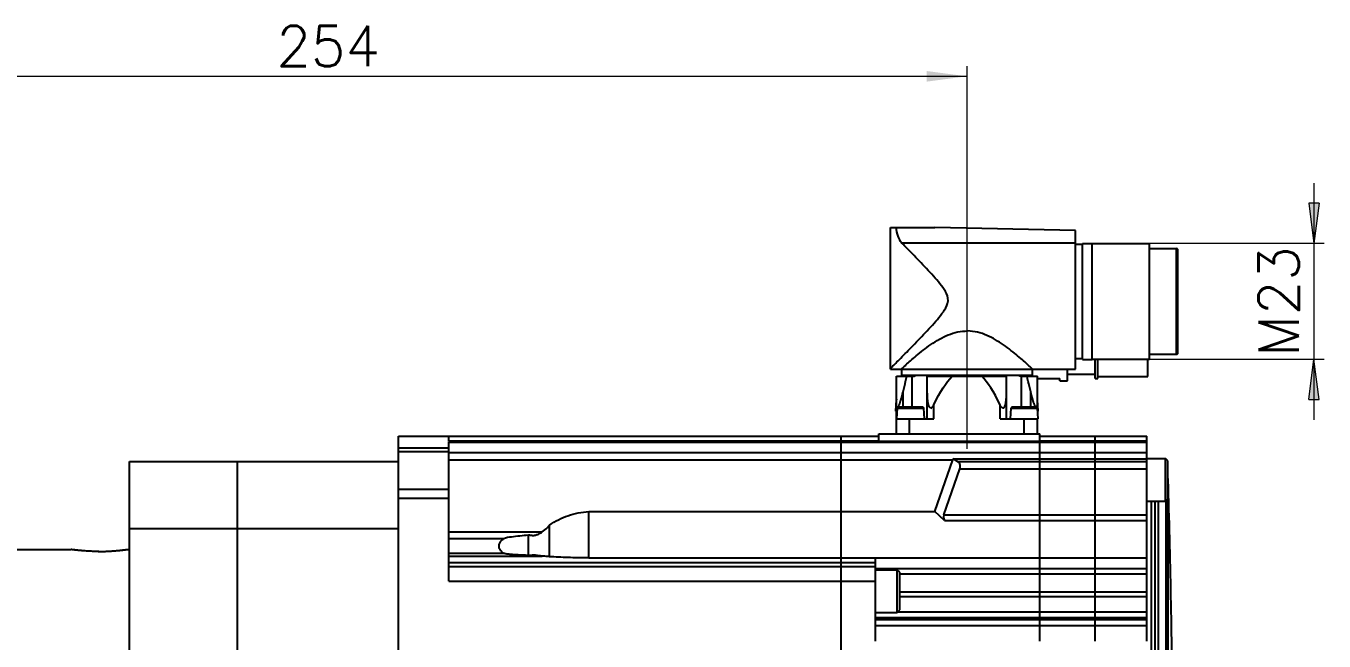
# Model space of a CAD drawing. Extents: x 0 to 1161, y 0 to 821.
# Drawn here: x 550 to 808.1, y 531.7 to 653.9 of the extents above; entities that cross this region are included whole.
import ezdxf
from ezdxf.enums import TextEntityAlignment as Align

# ---------------------------------------------------------------- set-up
doc = ezdxf.new("R2010")
doc.units = 0
doc.header["$LTSCALE"] = 13.83
doc.header["$MEASUREMENT"] = 0
doc.layers.add('12000_RIGHT', color=7, linetype='CONTINUOUS')
doc.layers.add('12100_RIGHT_DIM', color=7, linetype='CONTINUOUS')
doc.styles.get("Standard").update_dxf_attribs({"font": 'txt.shx'})

msp = doc.modelspace()

# ---------------------------------------------------------------- linework, layer by layer
at = {"layer": '12000_RIGHT', "color": 7, "linetype": 'CONTINUOUS', "lineweight": 25}
for p, q in [((721.879889, 613.860214), (730.697889, 613.860214)), ((721.879889, 585.704666), (721.879889, 613.860214)), ((723.074286, 613.403847), (723.002394, 613.860214)), ((723.164419, 612.958839), (723.074286, 613.403847)), ((723.273428, 612.530929), (723.164419, 612.958839)), ((723.40148, 612.124641), (723.273428, 612.530929)), ((723.548292, 611.744484), (723.40148, 612.124641)), ((723.71269, 611.393966), (723.548292, 611.744484)), ((758.669897, 613.260811), (730.697889, 613.860214)), ((758.669897, 585.704666), (758.669897, 613.260811)), ((723.892714, 611.075836), (723.71269, 611.393966)), ((724.094, 610.780227), (723.892714, 611.075836)), ((724.093985, 610.780212), (758.669897, 610.780212)), ((724.379705, 610.489609), (724.093992, 610.780205)), ((724.674604, 610.189186), (724.379705, 610.489609)), ((724.977011, 609.8806), (724.674604, 610.189186)), ((725.285231, 609.565529), (724.977011, 609.8806)), ((725.597586, 609.245613), (725.285231, 609.565529)), ((725.913687, 608.921203), (725.597586, 609.245613)), ((758.669897, 610.514412), (760.077887, 610.514412)), ((760.077887, 610.663246), (761.972097, 610.663246)), ((760.077887, 587.635185), (760.077887, 610.663246)), ((761.972097, 587.635185), (761.972097, 610.663246)), ((761.972097, 610.649711), (773.337286, 610.649711)), ((773.337286, 587.648712), (773.337286, 610.649711)), ((773.337286, 609.634964), (778.749289, 609.634964)), ((778.749289, 588.663467), (778.749289, 609.634964)), ((779.019888, 588.934067), (779.019888, 609.364364)), ((726.237402, 608.588249), (725.913687, 608.921203)), ((726.568335, 608.246994), (726.237402, 608.588249)), ((726.905577, 607.898208), (726.568335, 608.246994)), ((727.248205, 607.542648), (726.905577, 607.898208)), ((727.595312, 607.181091), (727.248205, 607.542648)), ((727.94599, 606.814308), (727.595312, 607.181091)), ((728.299284, 606.4431), (727.94599, 606.814308)), ((728.654043, 606.068245), (728.299284, 606.4431)), ((729.009092, 605.690483), (728.654043, 606.068245)), ((729.363249, 605.310539), (729.009092, 605.690483)), ((729.71533, 604.929161), (729.363249, 605.310539)), ((730.064161, 604.547088), (729.71533, 604.929161)), ((730.407919, 604.165588), (730.064161, 604.547088)), ((730.744825, 603.785393), (730.407919, 604.165588)), ((731.073935, 603.406212), (730.744825, 603.785393)), ((731.39427, 603.027756), (731.073935, 603.406212)), ((731.704336, 602.649246), (731.39427, 603.027756)), ((732.00218, 602.269516), (731.704336, 602.649246)), ((732.285353, 601.887794), (732.00218, 602.269516)), ((732.549871, 601.502693), (732.285353, 601.887794)), ((732.792463, 601.109108), (732.549871, 601.502693)), ((733.006887, 600.699791), (732.792463, 601.109108)), ((733.181509, 600.264847), (733.006887, 600.699791)), ((733.077963, 598.308975), (733.233236, 598.757423)), ((733.29682, 599.788025), (733.181509, 600.264847)), ((733.233236, 598.757423), (733.31819, 599.25531)), ((733.31819, 599.25531), (733.29682, 599.788025)), ((731.512297, 595.963997), (731.817923, 596.342743)), ((731.817923, 596.342743), (732.110609, 596.723152)), ((732.110609, 596.723152), (732.387091, 597.105613)), ((732.387091, 597.105613), (732.643827, 597.493103)), ((732.643827, 597.493103), (732.876677, 597.891655)), ((732.876677, 597.891655), (733.077963, 598.308975)), ((729.143133, 593.302261), (729.49658, 593.682762)), ((729.49658, 593.682762), (729.847502, 594.064415)), ((729.847502, 594.064415), (730.194632, 594.446396)), ((730.194632, 594.446396), (730.535833, 594.82727)), ((730.535833, 594.82727), (730.869833, 595.206962)), ((730.869833, 595.206962), (731.195677, 595.585739)), ((731.195677, 595.585739), (731.512297, 595.963997)), ((726.695356, 590.733589), (727.034735, 591.085022)), ((727.034735, 591.085022), (727.379156, 591.442924)), ((727.379156, 591.442924), (727.727697, 591.806526)), ((727.727697, 591.806526), (728.079451, 592.175041)), ((728.079451, 592.175041), (728.433394, 592.547661)), ((728.433394, 592.547661), (728.788343, 592.923652)), ((728.788343, 592.923652), (729.143133, 593.302261)), ((730.320524, 590.855644), (730.73625, 591.123375)), ((730.73625, 591.123375), (731.158697, 591.382629)), ((731.158697, 591.382629), (731.587454, 591.63182)), ((731.587454, 591.63182), (732.0221, 591.869354)), ((732.0221, 591.869354), (732.462202, 592.093643)), ((732.462202, 592.093643), (732.907339, 592.303085)), ((732.907339, 592.303085), (733.357092, 592.496094)), ((733.357092, 592.496094), (733.812994, 592.671753)), ((733.812994, 592.671753), (734.277365, 592.829101)), ((734.277365, 592.829101), (734.750021, 592.966087)), ((734.750021, 592.966087), (735.230734, 593.080673)), ((735.230734, 593.080673), (735.719282, 593.170814)), ((735.719282, 593.170814), (736.214026, 593.23439)), ((736.214026, 593.23439), (736.712431, 593.269859)), ((736.712431, 593.269859), (737.212515, 593.276359)), ((737.711988, 593.253731), (737.212515, 593.276359)), ((738.208677, 593.202522), (737.711988, 593.253731)), ((738.700163, 593.124031), (738.208677, 593.202522)), ((739.186079, 593.019737), (738.700163, 593.124031)), ((739.664274, 592.89183), (739.186079, 593.019737)), ((740.133993, 592.742546), (739.664274, 592.89183)), ((740.595007, 592.574028), (740.133993, 592.742546)), ((741.047384, 592.388397), (740.595007, 592.574028)), ((741.490919, 592.187652), (741.047384, 592.388397)), ((741.925337, 591.973732), (741.490919, 592.187652)), ((742.350325, 591.748588), (741.925337, 591.973732)), ((742.765593, 591.514175), (742.350325, 591.748588)), ((743.170843, 591.272438), (742.765593, 591.514175)), ((743.567053, 591.024467), (743.170843, 591.272438)), ((743.957907, 590.769142), (743.567053, 591.024467)), ((724.20117, 588.178093), (724.490561, 588.472603)), ((724.490561, 588.472603), (724.788473, 588.776291)), ((724.788473, 588.776291), (725.093237, 589.087478)), ((725.093237, 589.087478), (725.403158, 589.404518)), ((725.403158, 589.404518), (725.716543, 589.725731)), ((725.716543, 589.725731), (726.035345, 590.053177)), ((726.035345, 590.053177), (726.361921, 590.389381)), ((726.361921, 590.389381), (726.695356, 590.733589)), ((727.007177, 588.351379), (727.329329, 588.619896)), ((727.329329, 588.619896), (727.664053, 588.89389)), ((727.664053, 588.89389), (728.010916, 589.172096)), ((728.010916, 589.172096), (728.36949, 589.453216)), ((728.36949, 589.453216), (728.73934, 589.735977)), ((728.73934, 589.735977), (729.120039, 590.019096)), ((729.120039, 590.019096), (729.511152, 590.301285)), ((729.511152, 590.301285), (729.911947, 590.581032)), ((729.911947, 590.581032), (730.320524, 590.855644)), ((744.343145, 590.507522), (743.957907, 590.769142)), ((744.722197, 590.240867), (744.343145, 590.507522)), ((745.094488, 589.970451), (744.722197, 590.240867)), ((745.459456, 589.697525), (745.094488, 589.970451)), ((745.816519, 589.423355), (745.459456, 589.697525)), ((746.165121, 589.149208), (745.816519, 589.423355)), ((746.504675, 588.87635), (746.165121, 589.149208)), ((746.834623, 588.606033), (746.504675, 588.87635)), ((747.154394, 588.339523), (746.834623, 588.606033)), ((773.337286, 588.663467), (778.749289, 588.663467)), ((721.879904, 585.83757), (721.969336, 585.925964)), ((721.969336, 585.925964), (722.080236, 586.03627)), ((722.080236, 586.03627), (722.212225, 586.168121)), ((722.212225, 586.168121), (722.364508, 586.320724)), ((722.364508, 586.320724), (722.53623, 586.49324)), ((722.53623, 586.49324), (722.726515, 586.684799)), ((722.726515, 586.684799), (722.934515, 586.894569)), ((722.934515, 586.894569), (723.15933, 587.121666)), ((723.15933, 587.121666), (723.399733, 587.364868)), ((723.399733, 587.364868), (723.654387, 587.622871)), ((723.654387, 587.622871), (723.921972, 587.894386)), ((723.921972, 587.894386), (724.20117, 588.178093)), ((724.142218, 585.802353), (724.224043, 585.877311)), ((724.224043, 585.877311), (724.327597, 585.972618)), ((724.327597, 585.972618), (724.452299, 586.087547)), ((724.452299, 586.087547), (724.597265, 586.221023)), ((724.597265, 586.221023), (724.761915, 586.372185)), ((724.761915, 586.372185), (724.945684, 586.540191)), ((724.945684, 586.540191), (725.147673, 586.723907)), ((725.147673, 586.723907), (725.366781, 586.921921)), ((725.366781, 586.921921), (725.6024, 587.133171)), ((725.6024, 587.133171), (725.853933, 587.356621)), ((725.853933, 587.356621), (726.120787, 587.591202)), ((726.120787, 587.591202), (726.402349, 587.835891)), ((726.402349, 587.835891), (726.698027, 588.08963)), ((726.698027, 588.08963), (727.007177, 588.351379)), ((747.462423, 588.07885), (747.154394, 588.339523)), ((747.756964, 587.826065), (747.462423, 588.07885)), ((748.037436, 587.582222), (747.756964, 587.826065)), ((748.303251, 587.348388), (748.037436, 587.582222)), ((748.553862, 587.125618), (748.303251, 587.348388)), ((748.788664, 586.914978), (748.553862, 587.125618)), ((749.007109, 586.717529), (748.788664, 586.914978)), ((749.208197, 586.53466), (749.007109, 586.717529)), ((749.390707, 586.367836), (749.208197, 586.53466)), ((749.554106, 586.217849), (749.390707, 586.367836)), ((749.697866, 586.085487), (749.554106, 586.217849)), ((749.821463, 585.971519), (749.697866, 586.085487)), ((749.924376, 585.876732), (749.821463, 585.971519)), ((750.005995, 585.801964), (749.924376, 585.876732)), ((758.669897, 587.784012), (760.077887, 587.784012)), ((760.077887, 587.635185), (761.972097, 587.635185)), ((761.972097, 587.648712), (773.337286, 587.648712)), ((762.569891, 583.810211), (762.569891, 587.64872)), ((763.069891, 583.810211), (763.069891, 587.64872)), ((773.069891, 584.210212), (773.069891, 587.648735)), ((721.879889, 585.704666), (724.030897, 585.704666)), ((723.076895, 584.267212), (725.130873, 584.267212)), ((723.076895, 572.849117), (723.076895, 584.267212)), ((724.030706, 585.704216), (750.117071, 585.704216)), ((724.030897, 585.704666), (724.045294, 585.715606)), ((724.045294, 585.715606), (724.08248, 585.748268)), ((724.053892, 584.519211), (750.093893, 584.519211)), ((724.08248, 585.748268), (724.142218, 585.802353)), ((724.883726, 583.257713), (725.007734, 583.764984)), ((725.007734, 583.764984), (725.130873, 584.267212)), ((725.130873, 584.267212), (726.201689, 584.267212)), ((726.201689, 584.267212), (726.385481, 584.267212)), ((726.201689, 578.179214), (726.201689, 584.267212)), ((726.385481, 584.267212), (726.426298, 584.268455)), ((726.426298, 584.268455), (726.466932, 584.272133)), ((726.466932, 584.272133), (726.507216, 584.278152)), ((726.507216, 584.278152), (726.546858, 584.286407)), ((726.546858, 584.286407), (726.585562, 584.296753)), ((726.585562, 584.296753), (726.623152, 584.309082)), ((726.623152, 584.309082), (726.659475, 584.323272)), ((726.659475, 584.323272), (726.694357, 584.339226)), ((726.694357, 584.339226), (726.727629, 584.356819)), ((726.727629, 584.356819), (726.759131, 584.375946)), ((726.759131, 584.375946), (726.788725, 584.396515)), ((726.788725, 584.396515), (726.816252, 584.418449)), ((726.816252, 584.418449), (726.841536, 584.441643)), ((726.841536, 584.441643), (726.864431, 584.466026)), ((726.864431, 584.466026), (726.884947, 584.491752)), ((726.884947, 584.491752), (726.903097, 584.519211)), ((729.11746, 584.490806), (729.112989, 584.519211)), ((729.122381, 584.464256), (729.11746, 584.490806)), ((729.127592, 584.439583), (729.122381, 584.464256)), ((729.133085, 584.416305), (729.127592, 584.439583)), ((729.138777, 584.394302), (729.133085, 584.416305)), ((729.144598, 584.373688), (729.138777, 584.394302)), ((729.15045, 584.354561), (729.144598, 584.373688)), ((729.15624, 584.337021), (729.15045, 584.354561)), ((729.161863, 584.321174), (729.15624, 584.337021)), ((729.167212, 584.307213), (729.161863, 584.321174)), ((729.172216, 584.295234), (729.167212, 584.307213)), ((729.176878, 584.285301), (729.172216, 584.295234)), ((729.181021, 584.277481), (729.176878, 584.285301)), ((729.184744, 584.271812), (729.181021, 584.277481)), ((729.187964, 584.268371), (729.184744, 584.271812)), ((729.190649, 584.267212), (729.187964, 584.268371)), ((729.190649, 584.267212), (744.956137, 584.267212)), ((729.196295, 575.804214), (729.196295, 584.267212)), ((733.230902, 583.252647), (733.67256, 583.792274)), ((733.67256, 583.792274), (734.111906, 584.267212)), ((740.474226, 583.792274), (740.034872, 584.267212)), ((740.915876, 583.252647), (740.474226, 583.792274)), ((744.950491, 575.804214), (744.950491, 584.267212)), ((744.956137, 584.267212), (744.958929, 584.268455)), ((744.958929, 584.268455), (744.962263, 584.272133)), ((744.962263, 584.272133), (744.966116, 584.278152)), ((744.966116, 584.278152), (744.970457, 584.286407)), ((744.970457, 584.286407), (744.975218, 584.296753)), ((744.975218, 584.296753), (744.98033, 584.309082)), ((744.98033, 584.309082), (744.985716, 584.323272)), ((744.985716, 584.323272), (744.991293, 584.339226)), ((744.991293, 584.339226), (744.997038, 584.356819)), ((744.997038, 584.356819), (745.002836, 584.375946)), ((745.002836, 584.375946), (745.008596, 584.396515)), ((745.008596, 584.396515), (745.014235, 584.418449)), ((745.014235, 584.418449), (745.019651, 584.441643)), ((745.019651, 584.441643), (745.024748, 584.466026)), ((745.024748, 584.466026), (745.029478, 584.491752)), ((745.029478, 584.491752), (745.033796, 584.519211)), ((747.262518, 584.490806), (747.243681, 584.519211)), ((747.283896, 584.464256), (747.262518, 584.490806)), ((747.307348, 584.439583), (747.283896, 584.464256)), ((747.333067, 584.416305), (747.307348, 584.439583)), ((747.361052, 584.394302), (747.333067, 584.416305)), ((747.391134, 584.373688), (747.361052, 584.394302)), ((747.423155, 584.354561), (747.391134, 584.373688)), ((747.456945, 584.337021), (747.423155, 584.354561)), ((747.492338, 584.321174), (747.456945, 584.337021)), ((747.528914, 584.307213), (747.492338, 584.321174)), ((747.566412, 584.295234), (747.528914, 584.307213)), ((747.604635, 584.285301), (747.566412, 584.295234)), ((747.643423, 584.277481), (747.604635, 584.285301)), ((747.68257, 584.271812), (747.643423, 584.277481)), ((747.721907, 584.268371), (747.68257, 584.271812)), ((747.761297, 584.267212), (747.721907, 584.268371)), ((747.761297, 584.267212), (747.945089, 584.267212)), ((747.945089, 584.267212), (749.015905, 584.267212)), ((747.945089, 578.179214), (747.945089, 584.267212)), ((749.139051, 583.764984), (749.015905, 584.267212)), ((749.015905, 584.267212), (751.069891, 584.267212)), ((749.263052, 583.257713), (749.139051, 583.764984)), ((750.065496, 585.748092), (750.005995, 585.801964)), ((750.102552, 585.715553), (750.065496, 585.748092)), ((750.116888, 585.704666), (750.102552, 585.715553)), ((750.116888, 585.704666), (758.669897, 585.704666)), ((751.069891, 578.0382), (751.069891, 584.267212)), ((751.069914, 583.860214), (755.569891, 583.860214)), ((755.569891, 583.360214), (755.569891, 583.860214)), ((755.569891, 583.360214), (757.069891, 583.360214)), ((757.069891, 583.360214), (757.069891, 585.704674)), ((757.069891, 584.710212), (762.569891, 584.710212)), ((762.569891, 583.810211), (763.069891, 583.810211)), ((763.069891, 584.210212), (773.069891, 584.210212)), ((724.239615, 580.617592), (724.263205, 580.709686)), ((724.263205, 580.709686), (724.28665, 580.802284)), ((724.28665, 580.802284), (724.309958, 580.895347)), ((724.309958, 580.895347), (724.333113, 580.988853)), ((724.333113, 580.988853), (724.356131, 581.082779)), ((724.356131, 581.082779), (724.378996, 581.177086)), ((724.378889, 581.177109), (724.506453, 581.705101)), ((724.378889, 578.179214), (724.378889, 581.177109)), ((724.506453, 581.705101), (724.633101, 582.227821)), ((724.633101, 582.227821), (724.758856, 582.745346)), ((724.758856, 582.745346), (724.883726, 583.257713)), ((729.196241, 581.072647), (729.196013, 581.177086)), ((729.196981, 580.968673), (729.196241, 581.072647)), ((729.19824, 580.865227), (729.196981, 580.968673)), ((729.200033, 580.762329), (729.19824, 580.865227)), ((729.202375, 580.660026), (729.200033, 580.762329)), ((731.429068, 580.436203), (731.886038, 581.240547)), ((731.886038, 581.240547), (732.338255, 581.977463)), ((732.338255, 581.977463), (732.786337, 582.647903)), ((732.786337, 582.647903), (733.230902, 583.252647)), ((741.360441, 582.647903), (740.915876, 583.252647)), ((741.808531, 581.977463), (741.360441, 582.647903)), ((742.26074, 581.240547), (741.808531, 581.977463)), ((742.717711, 580.436203), (742.26074, 581.240547)), ((744.943655, 580.631492), (744.945875, 580.721336)), ((744.945875, 580.721336), (744.947676, 580.811645)), ((744.947676, 580.811645), (744.949057, 580.902405)), ((744.949057, 580.902405), (744.950026, 580.993583)), ((744.950026, 580.993583), (744.95059, 581.085151)), ((744.95059, 581.085151), (744.950773, 581.177086)), ((749.387922, 582.745346), (749.263052, 583.257713)), ((749.513678, 582.227821), (749.387922, 582.745346)), ((749.640333, 581.705101), (749.513678, 582.227821)), ((749.767889, 581.177109), (749.640333, 581.705101)), ((749.793585, 581.070747), (749.76779, 581.177086)), ((749.767889, 578.179214), (749.767889, 581.177109)), ((749.819571, 580.964912), (749.793585, 581.070747)), ((749.845747, 580.859604), (749.819571, 580.964912)), ((749.872107, 580.754875), (749.845747, 580.859604)), ((749.898642, 580.650764), (749.872107, 580.754875)), ((722.909887, 577.360214), (723.039892, 579.570213)), ((723.039892, 579.570213), (723.076902, 579.570213)), ((723.07765, 578.528717), (723.076887, 578.620476)), ((723.080153, 578.439491), (723.07765, 578.528717)), ((723.084814, 578.353325), (723.080153, 578.439491)), ((723.092054, 578.270744), (723.084814, 578.353325)), ((723.10243, 578.191749), (723.092054, 578.270744)), ((723.117552, 578.115394), (723.10243, 578.191749)), ((723.138731, 578.047912), (723.117552, 578.115394)), ((723.41905, 578.167373), (723.458509, 578.239517)), ((723.458509, 578.239517), (723.495787, 578.31401)), ((723.494894, 578.179214), (728.244894, 578.179214)), ((723.495787, 578.31401), (723.531965, 578.391754)), ((723.531965, 578.391754), (723.567205, 578.472351)), ((723.567205, 578.472351), (723.601675, 578.555366)), ((723.601675, 578.555366), (723.635519, 578.640419)), ((723.635519, 578.640419), (723.668776, 578.727226)), ((723.668776, 578.727226), (723.701452, 578.815552)), ((723.701452, 578.815552), (723.733557, 578.905144)), ((723.733557, 578.905144), (723.765104, 578.99575)), ((723.765104, 578.99575), (723.796103, 579.08712)), ((723.796103, 579.08712), (723.826536, 579.178978)), ((723.826536, 579.178978), (723.85636, 579.271072)), ((723.85636, 579.271072), (723.885565, 579.363174)), ((723.885565, 579.363174), (723.914122, 579.455032)), ((723.914122, 579.455032), (723.941999, 579.546409)), ((723.941999, 579.546409), (723.969175, 579.637062)), ((723.969175, 579.637062), (723.995626, 579.726753)), ((723.995626, 579.726753), (724.02133, 579.815239)), ((724.02133, 579.815239), (724.04627, 579.902321)), ((724.04627, 579.902321), (724.07086, 579.989372)), ((724.07086, 579.989372), (724.095343, 580.077156)), ((724.095343, 580.077156), (724.119703, 580.165642)), ((724.119703, 580.165642), (724.143942, 580.254799)), ((724.143942, 580.254799), (724.168051, 580.344604)), ((724.168051, 580.344604), (724.192038, 580.43502)), ((724.192038, 580.43502), (724.215895, 580.526031)), ((724.215895, 580.526031), (724.239615, 580.617592)), ((729.205275, 580.558357), (729.202375, 580.660026)), ((729.208738, 580.457359), (729.205275, 580.558357)), ((729.212782, 580.357071), (729.208738, 580.457359)), ((729.217421, 580.257538), (729.212782, 580.357071)), ((729.22267, 580.15879), (729.217421, 580.257538)), ((729.228529, 580.060875), (729.22267, 580.15879)), ((729.235014, 579.963829), (729.228529, 580.060875)), ((729.242147, 579.86763), (729.235014, 579.963829)), ((729.250105, 579.770462), (729.242147, 579.86763)), ((729.259039, 579.671661), (729.250105, 579.770462)), ((729.269041, 579.571571), (729.259039, 579.671661)), ((729.280188, 579.470505), (729.269041, 579.571571)), ((729.292578, 579.368805), (729.280188, 579.470505)), ((729.306295, 579.266792), (729.292578, 579.368805)), ((729.321432, 579.164787), (729.306295, 579.266792)), ((729.338072, 579.063133), (729.321432, 579.164787)), ((729.356314, 578.96215), (729.338072, 579.063133)), ((729.376295, 578.862228), (729.356314, 578.96215)), ((729.398214, 578.763702), (729.376295, 578.862228)), ((729.422277, 578.666908), (729.398214, 578.763702)), ((729.448683, 578.572189), (729.422277, 578.666908)), ((729.477621, 578.479873), (729.448683, 578.572189)), ((729.509726, 578.390495), (729.477621, 578.479873)), ((729.545698, 578.304611), (729.509726, 578.390495)), ((729.586256, 578.222778), (729.545698, 578.304611)), ((729.634275, 578.143394), (729.586256, 578.222778)), ((729.691839, 578.070381), (729.634275, 578.143394)), ((730.09078, 578.039459), (730.16683, 578.106537)), ((730.16683, 578.106537), (730.235334, 578.183792)), ((730.235334, 578.183792), (730.295454, 578.264206)), ((730.295454, 578.264206), (730.350767, 578.348175)), ((730.350767, 578.348175), (730.402624, 578.43592)), ((730.402624, 578.43592), (730.451605, 578.526878)), ((730.451605, 578.526878), (730.498289, 578.620476)), ((730.498289, 578.620483), (730.966703, 579.563293)), ((730.498289, 575.804214), (730.498289, 578.620483)), ((730.966703, 579.563293), (731.429068, 580.436203)), ((743.180082, 579.563293), (742.717711, 580.436203)), ((743.648489, 578.620483), (743.180082, 579.563293)), ((743.648489, 575.804214), (743.648489, 578.620483)), ((743.689467, 578.537979), (743.648489, 578.620476)), ((743.732168, 578.457481), (743.689467, 578.537979)), ((743.776983, 578.379364), (743.732168, 578.457481)), ((743.824308, 578.304008), (743.776983, 578.379364)), ((743.874556, 578.231796), (743.824308, 578.304008)), ((743.929785, 578.161583), (743.874556, 578.231796)), ((743.991652, 578.094917), (743.929785, 578.161583)), ((744.474409, 578.092575), (744.522871, 578.159012)), ((744.522871, 578.159012), (744.563963, 578.229172)), ((744.563963, 578.229172), (744.599554, 578.301262)), ((744.599554, 578.301262), (744.631582, 578.376503)), ((744.631582, 578.376503), (744.660521, 578.454529)), ((744.660521, 578.454529), (744.686865, 578.534942)), ((744.686865, 578.534942), (744.711073, 578.617378)), ((744.711073, 578.617378), (744.733427, 578.701538)), ((744.733427, 578.701538), (744.754019, 578.787201)), ((744.754019, 578.787201), (744.772985, 578.874153)), ((744.772985, 578.874153), (744.790472, 578.96215)), ((744.790472, 578.96215), (744.806608, 579.050972)), ((744.806608, 579.050972), (744.821493, 579.14035)), ((744.821493, 579.14035), (744.835203, 579.230049)), ((744.835203, 579.230049), (744.847792, 579.319855)), ((744.847792, 579.319855), (744.859312, 579.409546)), ((744.859312, 579.409546), (744.869841, 579.498886)), ((744.869841, 579.498886), (744.879416, 579.587662)), ((744.879416, 579.587662), (744.888121, 579.675644)), ((744.888121, 579.675644), (744.895994, 579.762611)), ((744.895994, 579.762611), (744.903112, 579.848343)), ((744.903112, 579.848343), (744.909552, 579.93296)), ((744.909552, 579.93296), (744.91548, 580.018066)), ((744.91548, 580.018066), (744.920912, 580.103851)), ((744.920912, 580.103851), (744.925863, 580.1903)), ((744.925863, 580.1903), (744.930334, 580.277382)), ((744.930334, 580.277382), (744.934347, 580.365066)), ((744.934347, 580.365066), (744.937895, 580.453331)), ((744.937895, 580.453331), (744.940992, 580.542152)), ((744.940992, 580.542152), (744.943655, 580.631492)), ((746.094893, 578.179214), (750.844893, 578.179214)), ((749.925352, 580.547317), (749.898642, 580.650764)), ((749.95223, 580.444565), (749.925352, 580.547317)), ((749.979277, 580.34256), (749.95223, 580.444565)), ((750.006483, 580.24134), (749.979277, 580.34256)), ((750.03385, 580.140945), (750.006483, 580.24134)), ((750.061369, 580.041412), (750.03385, 580.140945)), ((750.089041, 579.942795), (750.061369, 580.041412)), ((750.116934, 579.844848), (750.089041, 579.942795)), ((750.145681, 579.745476), (750.116934, 579.844848)), ((750.175398, 579.644508), (750.145681, 579.745476)), ((750.20603, 579.542282), (750.175398, 579.644508)), ((750.237562, 579.439155), (750.20603, 579.542282)), ((750.269941, 579.335472), (750.237562, 579.439155)), ((750.303137, 579.231567), (750.269941, 579.335472)), ((750.337118, 579.1278), (750.303137, 579.231567)), ((750.371832, 579.024513), (750.337118, 579.1278)), ((750.407263, 578.922073), (750.371832, 579.024513)), ((750.443388, 578.820877), (750.407263, 578.922073)), ((750.480246, 578.721275), (750.443388, 578.820877)), ((750.517843, 578.623619), (750.480246, 578.721275)), ((750.556189, 578.528259), (750.517843, 578.623619)), ((750.595381, 578.435638), (750.556189, 578.528259)), ((750.635649, 578.346344), (750.595381, 578.435638)), ((750.677237, 578.260971), (750.635649, 578.346344)), ((750.720968, 578.179199), (750.677237, 578.260971)), ((751.025747, 578.101814), (751.042341, 578.179504)), ((751.042341, 578.179504), (751.053618, 578.260681)), ((751.053618, 578.260681), (751.061407, 578.345405)), ((751.061407, 578.345405), (751.066404, 578.433998)), ((751.066404, 578.433998), (751.069082, 578.525879)), ((751.069082, 578.525879), (751.069891, 578.620476)), ((751.069891, 579.570213), (751.09989, 579.570213)), ((751.229895, 577.360214), (751.09989, 579.570213)), ((722.909887, 577.360214), (723.076895, 577.360214)), ((723.069891, 572.860214), (723.069891, 577.360214)), ((723.076895, 575.804214), (730.498289, 575.804214)), ((723.119894, 575.804214), (723.244894, 577.929214)), ((723.167097, 577.99662), (723.138731, 578.047912)), ((723.203657, 577.968643), (723.167097, 577.99662)), ((723.203657, 577.968643), (723.248312, 577.970382)), ((723.244894, 577.929214), (728.494894, 577.929214)), ((725.680891, 572.849113), (725.680891, 575.804214)), ((728.619894, 575.804214), (728.494894, 577.929214)), ((729.759085, 578.011535), (729.691839, 578.070381)), ((729.836058, 577.974502), (729.759085, 578.011535)), ((729.922155, 577.966583), (729.836058, 577.974502)), ((729.922155, 577.966583), (730.008673, 577.990295)), ((730.008673, 577.990295), (730.09078, 578.039459)), ((743.648489, 575.804214), (747.93009, 575.804214)), ((744.059179, 578.037102), (743.991652, 578.094917)), ((744.131353, 577.993393), (744.059179, 578.037102)), ((744.207052, 577.968941), (744.131353, 577.993393)), ((744.284071, 577.968467), (744.207052, 577.968941)), ((744.284071, 577.968467), (744.355017, 577.992103)), ((744.355017, 577.992103), (744.418486, 578.035187)), ((744.418486, 578.035187), (744.474409, 578.092575)), ((745.719893, 575.804214), (745.844893, 577.929214)), ((745.844893, 577.929214), (751.094893, 577.929214)), ((747.93009, 575.804214), (751.219893, 575.804214)), ((748.465895, 572.849113), (748.465895, 575.804214)), ((751.069891, 572.849117), (751.069891, 575.804214)), ((751.219893, 575.804214), (751.094893, 577.929214)), ((751.128401, 577.360214), (751.229895, 577.360214)), ((624.079891, 572.360214), (634.069891, 572.360214)), ((624.079891, 447.360214), (624.079891, 572.360214)), ((634.069891, 572.360214), (712.069891, 572.360214)), ((634.069891, 571.422462), (634.069891, 572.360214)), ((634.069891, 571.422462), (712.069891, 571.422462)), ((634.069891, 571.291836), (772.869894, 571.291836)), ((634.069891, 543.597049), (634.069891, 571.291836)), ((634.069891, 571.160213), (772.869894, 571.160213)), ((712.069891, 572.360214), (719.569891, 572.360214)), ((712.069891, 447.360214), (712.069891, 572.360214)), ((712.069891, 571.422462), (719.569891, 571.422462)), ((719.569891, 572.849113), (751.569891, 572.849113)), ((719.569891, 571.35482), (719.569891, 572.849113)), ((719.569891, 571.35482), (751.569891, 571.35482)), ((723.069891, 572.860214), (723.076918, 572.860214)), ((751.569891, 571.35482), (751.569891, 572.849113)), ((751.569891, 572.360214), (772.869894, 572.360214)), ((751.569891, 571.422462), (772.869894, 571.422462)), ((751.569891, 571.291836), (751.569891, 571.35482)), ((751.569891, 571.291836), (751.569891, 571.35482)), ((751.569891, 571.160213), (751.569891, 571.291836)), ((751.569891, 571.160213), (751.569891, 571.291836)), ((751.569891, 569.160213), (751.569891, 571.160213)), ((751.569891, 569.160213), (751.569891, 571.160213)), ((762.569891, 571.422462), (762.569891, 572.360214)), ((762.569891, 571.422462), (762.569891, 572.360214)), ((762.569891, 571.291836), (762.569891, 571.422462)), ((762.569891, 571.291836), (762.569891, 571.422462)), ((762.569891, 571.160213), (762.569891, 571.291836)), ((762.569891, 571.160213), (762.569891, 571.291836)), ((762.569891, 569.160213), (762.569891, 571.160213)), ((762.569891, 569.160213), (762.569891, 571.160213)), ((772.869894, 531.686302), (772.869894, 572.360214)), ((624.079891, 570.060215), (634.069891, 570.060215)), ((624.079891, 569.360214), (634.069891, 569.360214)), ((634.069891, 569.160213), (772.869894, 569.160213)), ((734.271188, 567.660213), (734.32502, 567.847351)), ((735.183256, 567.360214), (734.325018, 567.847351)), ((734.325018, 567.847351), (772.869894, 567.847351)), ((751.569891, 567.847351), (751.569891, 569.160213)), ((751.569891, 567.847351), (751.569891, 569.160213)), ((751.569891, 567.360214), (751.569891, 567.847351)), ((751.569891, 567.360214), (751.569891, 567.847351)), ((762.569891, 567.847351), (762.569891, 569.160213)), ((762.569891, 567.847351), (762.569891, 569.160213)), ((762.569891, 567.360214), (762.569891, 567.847351)), ((762.569891, 567.360214), (762.569891, 567.847351)), ((772.869894, 567.945213), (776.525885, 567.945213)), ((777.009893, 567.461216), (776.525885, 567.945213)), ((776.525885, 563.710212), (776.525885, 567.945213)), ((570.568892, 567.360214), (592.068892, 567.360214)), ((570.568892, 452.360214), (570.568892, 567.360214)), ((592.068892, 452.360214), (592.068892, 567.360214)), ((592.069891, 567.360214), (624.069891, 567.360214)), ((592.069891, 452.360214), (592.069891, 567.360214)), ((624.069891, 452.360214), (624.069891, 567.360214)), ((634.069891, 567.660213), (734.271185, 567.660213)), ((730.710241, 557.391216), (734.271185, 567.660213)), ((732.475821, 556.760216), (735.667257, 565.860214)), ((735.183256, 567.360214), (751.569891, 567.360214)), ((735.667257, 565.860214), (772.869894, 565.860214)), ((751.569891, 567.360214), (762.569891, 567.360214)), ((751.569891, 565.860214), (751.569891, 567.360214)), ((751.569891, 565.860214), (751.569891, 567.360214)), ((751.569891, 556.760216), (751.569891, 565.860214)), ((751.569891, 556.760216), (751.569891, 565.860214)), ((762.569891, 567.360214), (772.869894, 567.360214)), ((762.569891, 565.860214), (762.569891, 567.360214)), ((762.569891, 565.860214), (762.569891, 567.360214)), ((762.569891, 556.760216), (762.569891, 565.860214)), ((762.569891, 556.760216), (762.569891, 565.860214)), ((777.009893, 563.710212), (777.009893, 567.461216)), ((776.525885, 559.475216), (776.525885, 563.710212)), ((777.009893, 559.959213), (777.009893, 563.710212)), ((777.069891, 456.060215), (777.069891, 563.660213)), ((624.079891, 561.860214), (634.069891, 561.860214)), ((624.079891, 560.060215), (634.069891, 560.060215)), ((772.869894, 559.475216), (776.525885, 559.475216)), ((773.769888, 460.245231), (773.769888, 559.475197)), ((774.469885, 460.245231), (774.469885, 559.475197)), ((775.169897, 460.245216), (775.169897, 559.475212)), ((776.525885, 559.475216), (777.009893, 559.959213)), ((776.669897, 460.101215), (776.669897, 559.619213)), ((654.069891, 554.71973), (654.516678, 555.010895)), ((654.516678, 555.010895), (654.969404, 555.286152)), ((654.969404, 555.286152), (655.425953, 555.544155)), ((655.425953, 555.544155), (655.883955, 555.784008)), ((655.883955, 555.784008), (656.34094, 556.004959)), ((656.34094, 556.004959), (656.79431, 556.20681)), ((656.79431, 556.20681), (657.257181, 556.395328)), ((657.257181, 556.395328), (657.737772, 556.573055)), ((657.737772, 556.573055), (658.233389, 556.737396)), ((658.233389, 556.737396), (658.741167, 556.886303)), ((658.741167, 556.886303), (659.258074, 557.018238)), ((659.258074, 557.018238), (659.781031, 557.131824)), ((659.781031, 557.131824), (660.307001, 557.226078)), ((660.307001, 557.226078), (660.832701, 557.300762)), ((660.832701, 557.300762), (661.354795, 557.355675)), ((661.354795, 557.355675), (661.86989, 557.391216)), ((661.86989, 557.391216), (730.710241, 557.391216)), ((661.86989, 548.197334), (661.86989, 557.391216)), ((732.621755, 555.64727), (730.710242, 557.391217)), ((732.475821, 556.760216), (772.869894, 556.760216)), ((732.621756, 555.64727), (772.869894, 555.64727)), ((751.569891, 555.64727), (751.569891, 556.760216)), ((751.569891, 555.64727), (751.569891, 556.760216)), ((751.569891, 548.197334), (751.569891, 555.64727)), ((751.569891, 548.197334), (751.569891, 555.64727)), ((762.569891, 555.64727), (762.569891, 556.760216)), ((762.569891, 555.64727), (762.569891, 556.760216)), ((762.569891, 548.197334), (762.569891, 555.64727)), ((762.569891, 548.197334), (762.569891, 555.64727)), ((570.568892, 554.01902), (592.068892, 554.01902)), ((592.069891, 554.01902), (624.069891, 554.01902)), ((634.069891, 553.360214), (652.640482, 553.360214)), ((645.723486, 552.286102), (646.114821, 552.351787)), ((646.114821, 552.351787), (646.516651, 552.410095)), ((646.516651, 552.410095), (646.926867, 552.463402)), ((646.926867, 552.463402), (647.34342, 552.513157)), ((647.34342, 552.513157), (647.764435, 552.55986)), ((647.764435, 552.55986), (648.18804, 552.604187)), ((648.18804, 552.604187), (648.612305, 552.646393)), ((648.612305, 552.646393), (649.035282, 552.68663)), ((649.035282, 552.68663), (649.455099, 552.724956)), ((649.455099, 552.724956), (649.86989, 552.76131)), ((649.994753, 552.723266), (649.86989, 552.76131)), ((649.86989, 548.688686), (649.86989, 552.76131)), ((650.121559, 552.690494), (649.994753, 552.723266)), ((650.250084, 552.663814), (650.121559, 552.690494)), ((650.379992, 552.644043), (650.250084, 552.663814)), ((650.510519, 552.631893), (650.379992, 552.644043)), ((650.642027, 552.627769), (650.510519, 552.631893)), ((650.642027, 552.627769), (650.801361, 552.633819)), ((650.801361, 552.633819), (650.95999, 552.651638)), ((650.95999, 552.651638), (651.116289, 552.680111)), ((651.116289, 552.680111), (651.270487, 552.718014)), ((651.270487, 552.718014), (651.423237, 552.764286)), ((651.423237, 552.764286), (651.574089, 552.817657)), ((651.574089, 552.817657), (651.72225, 552.876777)), ((651.72225, 552.876777), (651.86916, 552.941311)), ((651.86916, 552.941311), (652.018824, 553.012584)), ((652.018824, 553.012584), (652.17108, 553.090378)), ((652.17108, 553.090378), (652.325638, 553.174427)), ((652.325638, 553.174427), (652.482203, 553.264461)), ((652.482203, 553.264461), (652.640482, 553.360214)), ((652.640482, 553.360214), (652.914661, 553.548454)), ((652.914661, 553.548454), (653.179424, 553.758972)), ((653.179424, 553.758972), (653.430128, 553.986957)), ((653.430128, 553.986957), (653.663134, 554.226578)), ((653.663134, 554.226578), (653.875458, 554.471107)), ((653.875458, 554.471107), (654.069891, 554.71973)), ((654.069891, 548.437107), (654.069891, 554.71973)), ((519.869894, 549.860214), (558.969893, 549.860214)), ((558.975439, 549.859447), (558.969893, 549.860214)), ((558.975966, 549.859375), (558.969893, 549.860214)), ((558.992262, 549.857136), (558.975439, 549.859447)), ((558.994391, 549.856842), (558.975966, 549.859375)), ((559.020628, 549.853264), (558.992262, 549.857136)), ((559.02548, 549.852604), (558.994391, 549.856842)), ((559.060804, 549.847816), (559.020628, 549.853264)), ((559.069532, 549.846634), (559.02548, 549.852604)), ((559.113028, 549.840782), (559.060804, 549.847816)), ((559.126791, 549.838939), (559.069532, 549.846634)), ((559.177244, 549.832222), (559.113028, 549.840782)), ((559.197126, 549.829593), (559.126791, 549.838939)), ((559.253279, 549.822227), (559.177244, 549.832222)), ((559.280333, 549.818706), (559.197126, 549.829593)), ((559.340933, 549.810886), (559.253279, 549.822227)), ((559.376204, 549.806373), (559.280333, 549.818706)), ((559.440031, 549.798286), (559.340933, 549.810886)), ((559.484488, 549.792709), (559.376204, 549.806373)), ((559.550238, 549.784553), (559.440031, 549.798286)), ((559.604704, 549.777878), (559.484488, 549.792709)), ((559.671019, 549.769851), (559.550238, 549.784553)), ((559.736197, 549.762066), (559.604704, 549.777878)), ((559.801786, 549.754337), (559.671019, 549.769851)), ((559.878309, 549.745456), (559.736197, 549.762066)), ((559.941984, 549.738178), (559.801786, 549.754337)), ((560.030355, 549.728245), (559.878309, 549.745456)), ((560.090918, 549.721546), (559.941984, 549.738178)), ((560.19137, 549.71064), (560.030355, 549.728245)), ((560.247671, 549.704635), (560.090918, 549.721546)), ((568.692114, 549.704635), (568.848864, 549.721546)), ((568.748411, 549.71064), (568.90943, 549.728245)), ((568.848864, 549.721546), (568.997801, 549.738178)), ((568.90943, 549.728245), (569.061476, 549.745456)), ((568.997801, 549.738178), (569.137995, 549.754337)), ((569.061476, 549.745456), (569.203589, 549.762066)), ((569.137995, 549.754337), (569.268766, 549.769851)), ((569.203589, 549.762066), (569.335077, 549.777878)), ((569.268766, 549.769851), (569.38954, 549.784553)), ((569.335077, 549.777878), (569.455294, 549.792709)), ((569.38954, 549.784553), (569.499754, 549.798286)), ((569.455294, 549.792709), (569.563581, 549.806373)), ((569.499754, 549.798286), (569.598848, 549.810886)), ((569.563581, 549.806373), (569.659449, 549.818706)), ((569.598848, 549.810886), (569.686506, 549.822227)), ((569.659449, 549.818706), (569.742655, 549.829593)), ((569.686506, 549.822227), (569.762537, 549.832222)), ((569.742655, 549.829593), (569.812994, 549.838939)), ((569.762537, 549.832222), (569.826757, 549.840782)), ((569.812994, 549.838939), (569.870249, 549.846634)), ((569.826757, 549.840782), (569.878981, 549.847816)), ((569.870249, 549.846634), (569.914305, 549.852604)), ((569.878981, 549.847816), (569.919157, 549.853264)), ((569.914305, 549.852604), (569.945391, 549.856842)), ((569.919157, 549.853264), (569.947523, 549.857136)), ((569.945391, 549.856842), (569.963816, 549.859375)), ((569.947523, 549.857136), (569.964342, 549.859447)), ((569.963816, 549.859375), (569.969893, 549.860214)), ((569.964342, 549.859447), (569.969893, 549.860214)), ((569.969893, 549.860214), (570.569891, 549.860214)), ((634.069891, 552.060215), (644.986252, 552.060215)), ((644.043537, 550.552185), (644.048393, 550.668148)), ((644.049953, 550.436222), (644.043537, 550.552185)), ((644.048393, 550.668148), (644.064522, 550.784115)), ((644.067644, 550.320255), (644.049953, 550.436222)), ((644.064522, 550.784115), (644.091923, 550.900081)), ((644.096607, 550.204288), (644.067644, 550.320255)), ((644.091923, 550.900081), (644.1306, 551.016052)), ((644.136845, 550.088318), (644.096607, 550.204288)), ((644.1306, 551.016052), (644.18055, 551.13203)), ((644.188356, 549.972339), (644.136845, 550.088318)), ((644.18055, 551.13203), (644.241777, 551.248012)), ((644.251144, 549.856354), (644.188356, 549.972339)), ((644.241777, 551.248012), (644.314281, 551.364006)), ((644.325211, 549.74036), (644.251144, 549.856354)), ((644.314281, 551.364006), (644.398064, 551.480007)), ((644.410555, 549.624355), (644.325211, 549.74036)), ((644.398064, 551.480007), (644.49313, 551.59602)), ((644.49313, 551.59602), (644.599478, 551.712047)), ((644.599478, 551.712047), (644.717114, 551.828087)), ((644.717114, 551.828087), (644.846037, 551.944141)), ((644.846037, 551.944141), (644.986252, 552.060215)), ((644.986252, 552.060215), (645.339903, 552.204181)), ((645.339903, 552.204181), (645.723486, 552.286102)), ((560.36027, 549.692859), (560.19137, 549.71064)), ((560.411287, 549.687626), (560.247671, 549.704635)), ((560.535963, 549.67511), (560.36027, 549.692859)), ((560.58082, 549.6707), (560.411287, 549.687626)), ((560.719107, 549.657432), (560.535963, 549.67511)), ((560.758165, 549.65377), (560.58082, 549.6707)), ((560.913099, 549.639618), (560.719107, 549.657432)), ((560.945475, 549.636738), (560.758165, 549.65377)), ((561.117487, 549.621864), (560.913099, 549.639618)), ((561.142187, 549.619789), (560.945475, 549.636738)), ((561.331636, 549.604378), (561.117487, 549.621864)), ((561.34775, 549.603111), (561.142187, 549.619789)), ((561.554884, 549.587379), (561.331636, 549.604378)), ((561.561579, 549.586887), (561.34775, 549.603111)), ((561.786402, 549.571071), (561.554884, 549.587379)), ((561.782942, 549.571304), (561.561579, 549.586887)), ((562.011015, 549.556522), (561.782942, 549.571304)), ((562.025251, 549.555645), (561.786402, 549.571071)), ((562.244986, 549.542709), (562.011015, 549.556522)), ((562.270502, 549.541286), (562.025251, 549.555645)), ((562.484056, 549.530025), (562.244986, 549.542709)), ((562.521246, 549.528183), (562.270502, 549.541286)), ((562.727465, 549.518596), (562.484056, 549.530025)), ((562.776583, 549.516472), (562.521246, 549.528183)), ((562.974253, 549.508522), (562.727465, 549.518596)), ((563.035406, 549.506263), (562.776583, 549.516472)), ((563.22344, 549.499893), (562.974253, 549.508522)), ((563.296591, 549.497658), (563.035406, 549.506263)), ((563.474051, 549.492798), (563.22344, 549.499893)), ((563.559015, 549.490761), (563.296591, 549.497658)), ((563.725065, 549.487301), (563.474051, 549.492798)), ((563.821497, 549.485611), (563.559015, 549.490761)), ((563.975428, 549.483394), (563.725065, 549.487301)), ((564.082808, 549.482197), (563.821497, 549.485611)), ((564.224062, 549.48106), (563.975428, 549.483394)), ((564.341719, 549.480495), (564.082808, 549.482197)), ((564.469893, 549.480285), (564.224062, 549.48106)), ((564.341719, 549.480495), (564.598063, 549.480495)), ((564.469893, 549.480285), (564.715719, 549.48106)), ((564.598063, 549.480495), (564.856974, 549.482197)), ((564.715719, 549.48106), (564.964354, 549.483394)), ((564.856974, 549.482197), (565.118284, 549.485611)), ((564.964354, 549.483394), (565.214716, 549.487301)), ((565.118284, 549.485611), (565.380766, 549.490761)), ((565.214716, 549.487301), (565.465735, 549.492798)), ((565.380766, 549.490761), (565.64319, 549.497658)), ((565.465735, 549.492798), (565.716341, 549.499893)), ((565.64319, 549.497658), (565.904375, 549.506263)), ((565.716341, 549.499893), (565.965529, 549.508522)), ((565.904375, 549.506263), (566.163198, 549.516472)), ((565.965529, 549.508522), (566.212317, 549.518596)), ((566.163198, 549.516472), (566.418535, 549.528183)), ((566.212317, 549.518596), (566.455725, 549.530025)), ((566.418535, 549.528183), (566.669279, 549.541286)), ((566.455725, 549.530025), (566.694796, 549.542709)), ((566.669279, 549.541286), (566.91453, 549.555645)), ((566.694796, 549.542709), (566.928766, 549.556522)), ((566.91453, 549.555645), (567.153379, 549.571071)), ((566.928766, 549.556522), (567.156839, 549.571304)), ((567.153379, 549.571071), (567.384897, 549.587379)), ((567.156839, 549.571304), (567.378202, 549.586887)), ((567.378202, 549.586887), (567.592032, 549.603111)), ((567.384897, 549.587379), (567.608145, 549.604378)), ((567.592032, 549.603111), (567.797594, 549.619789)), ((567.608145, 549.604378), (567.822294, 549.621864)), ((567.797594, 549.619789), (567.994307, 549.636738)), ((567.822294, 549.621864), (568.026682, 549.639618)), ((567.994307, 549.636738), (568.181616, 549.65377)), ((568.026682, 549.639618), (568.220675, 549.657432)), ((568.181616, 549.65377), (568.358961, 549.6707)), ((568.220675, 549.657432), (568.403818, 549.67511)), ((568.358961, 549.6707), (568.528494, 549.687626)), ((568.403818, 549.67511), (568.579512, 549.692859)), ((568.528494, 549.687626), (568.692114, 549.704635)), ((568.579512, 549.692859), (568.748411, 549.71064)), ((634.069891, 549.160213), (644.86478, 549.160213)), ((634.069891, 548.560215), (652.621445, 548.560215)), ((634.069891, 547.260216), (718.869894, 547.260216)), ((644.507183, 549.508343), (644.410555, 549.624355)), ((644.615095, 549.392315), (644.507183, 549.508343)), ((644.734293, 549.276272), (644.615095, 549.392315)), ((644.86478, 549.160213), (644.734293, 549.276272)), ((644.97897, 549.090191), (644.86478, 549.160213)), ((645.123384, 549.045852), (644.97897, 549.090191)), ((645.276291, 549.011936), (645.123384, 549.045852)), ((645.423327, 548.985584), (645.276291, 549.011936)), ((645.56966, 548.962909), (645.423327, 548.985584)), ((645.718071, 548.942783), (645.56966, 548.962909)), ((645.868338, 548.924633), (645.718071, 548.942783)), ((646.020254, 548.907936), (645.868338, 548.924633)), ((646.173656, 548.892357), (646.020254, 548.907936)), ((646.328449, 548.877815), (646.173656, 548.892357)), ((646.484524, 548.864193), (646.328449, 548.877815)), ((646.641771, 548.851364), (646.484524, 548.864193)), ((646.800079, 548.839214), (646.641771, 548.851364)), ((646.95933, 548.827675), (646.800079, 548.839214)), ((647.119419, 548.8167), (646.95933, 548.827675)), ((647.280247, 548.806263), (647.119419, 548.8167)), ((647.441713, 548.796325), (647.280247, 548.806263)), ((647.603716, 548.786846), (647.441713, 548.796325)), ((647.766153, 548.777794), (647.603716, 548.786846)), ((647.928925, 548.76913), (647.766153, 548.777794)), ((648.091932, 548.760822), (647.928925, 548.76913)), ((648.25506, 548.752834), (648.091932, 548.760822)), ((648.418196, 548.745159), (648.25506, 548.752834)), ((648.581238, 548.737789), (648.418196, 548.745159)), ((648.744082, 548.730709), (648.581238, 548.737789)), ((648.906626, 548.723915), (648.744082, 548.730709)), ((649.068768, 548.717392), (648.906626, 548.723915)), ((649.230408, 548.711136), (649.068768, 548.717392)), ((649.391439, 548.705131), (649.230408, 548.711136)), ((649.551764, 548.699371), (649.391439, 548.705131)), ((649.711275, 548.693847), (649.551764, 548.699371)), ((649.86989, 548.688686), (649.711275, 548.693847)), ((649.86989, 548.688686), (649.995111, 548.703647)), ((649.995111, 548.703647), (650.121897, 548.717201)), ((650.121897, 548.717201), (650.250032, 548.728679)), ((650.250032, 548.728679), (650.379679, 548.737503)), ((650.379679, 548.737503), (650.510744, 548.743076)), ((650.510744, 548.743076), (650.642027, 548.744976)), ((650.844458, 548.740486), (650.642027, 548.744976)), ((651.045006, 548.727806), (650.844458, 548.740486)), ((651.243082, 548.70879), (651.045006, 548.727806)), ((651.437161, 548.685837), (651.243082, 548.70879)), ((651.626312, 548.661293), (651.437161, 548.685837)), ((651.817364, 548.636207), (651.626312, 548.661293)), ((652.013004, 548.611851), (651.817364, 548.636207)), ((652.212631, 548.589931), (652.013004, 548.611851)), ((652.415646, 548.572151), (652.212631, 548.589931)), ((652.621445, 548.560215), (652.415646, 548.572151)), ((652.899242, 548.543258), (652.621445, 548.560215)), ((653.167671, 548.524238), (652.899242, 548.543258)), ((653.421886, 548.503593), (653.167671, 548.524238)), ((653.657885, 548.481846), (653.421886, 548.503593)), ((653.873169, 548.459671), (653.657885, 548.481846)), ((654.069891, 548.437107), (653.873169, 548.459671)), ((654.516623, 548.410976), (654.069891, 548.437107)), ((654.969337, 548.386268), (654.516623, 548.410976)), ((655.425919, 548.363109), (654.969337, 548.386268)), ((655.884029, 548.341587), (655.425919, 548.363109)), ((656.341085, 548.321743), (655.884029, 548.341587)), ((656.794558, 548.303623), (656.341085, 548.321743)), ((657.257227, 548.286712), (656.794558, 548.303623)), ((657.737673, 548.270767), (657.257227, 548.286712)), ((658.233198, 548.256019), (657.737673, 548.270767)), ((658.740927, 548.242656), (658.233198, 548.256019)), ((659.257818, 548.230816), (658.740927, 548.242656)), ((659.780798, 548.220619), (659.257818, 548.230816)), ((660.30681, 548.212158), (659.780798, 548.220619)), ((660.832571, 548.205456), (660.30681, 548.212158)), ((661.354731, 548.200523), (660.832571, 548.205456)), ((661.86989, 548.197334), (661.354731, 548.200523)), ((661.86989, 548.197334), (772.869894, 548.197334)), ((718.869894, 548.19701), (772.869894, 548.19701)), ((718.869894, 531.6863), (718.869894, 548.19701)), ((751.569891, 548.19701), (751.569891, 548.197334)), ((751.569891, 548.19701), (751.569891, 548.197334)), ((751.569891, 546.060215), (751.569891, 548.19701)), ((751.569891, 546.060215), (751.569891, 548.19701)), ((762.569891, 548.19701), (762.569891, 548.197334)), ((762.569891, 548.19701), (762.569891, 548.197334)), ((762.569891, 546.060215), (762.569891, 548.19701)), ((762.569891, 546.060215), (762.569891, 548.19701)), ((634.069891, 546.460212), (718.869894, 546.460212)), ((718.869894, 546.060215), (772.869894, 546.060215)), ((718.869894, 545.845215), (723.225889, 545.845215)), ((723.70989, 545.361213), (723.225889, 545.845215)), ((723.225889, 541.610214), (723.225889, 545.845215)), ((723.70989, 541.610214), (723.70989, 545.361213)), ((723.709898, 545.060215), (772.869894, 545.060215)), ((751.569891, 545.060215), (751.569891, 546.060215)), ((751.569891, 545.060215), (751.569891, 546.060215)), ((751.569891, 541.460214), (751.569891, 545.060215)), ((751.569891, 541.460214), (751.569891, 545.060215)), ((762.569891, 545.060215), (762.569891, 546.060215)), ((762.569891, 545.060215), (762.569891, 546.060215)), ((762.569891, 541.460214), (762.569891, 545.060215)), ((762.569891, 541.460214), (762.569891, 545.060215)), ((634.069891, 543.597049), (718.869894, 543.597049)), ((723.225889, 537.375213), (723.225889, 541.610214)), ((723.70989, 537.859215), (723.70989, 541.610214)), ((723.709898, 541.460214), (772.869894, 541.460214)), ((723.709898, 540.560215), (772.869894, 540.560215)), ((751.569891, 540.560215), (751.569891, 541.460214)), ((751.569891, 540.560215), (751.569891, 541.460214)), ((751.569891, 537.460214), (751.569891, 540.560215)), ((751.569891, 537.460214), (751.569891, 540.560215)), ((762.569891, 540.560215), (762.569891, 541.460214)), ((762.569891, 540.560215), (762.569891, 541.460214)), ((762.569891, 537.460214), (762.569891, 540.560215)), ((762.569891, 537.460214), (762.569891, 540.560215)), ((718.869894, 537.375213), (723.225889, 537.375213)), ((723.225889, 537.375213), (723.70989, 537.859215)), ((723.310888, 537.460214), (772.869894, 537.460214)), ((751.569891, 536.360214), (751.569891, 537.460214)), ((751.569891, 536.360214), (751.569891, 537.460214)), ((762.569891, 536.360214), (762.569891, 537.460214)), ((762.569891, 536.360214), (762.569891, 537.460214)), ((718.869894, 536.360214), (772.869894, 536.360214)), ((718.869894, 535.960214), (772.869894, 535.960214)), ((718.869894, 534.760214), (772.869894, 534.760214)), ((751.569891, 535.960214), (751.569891, 536.360214)), ((751.569891, 535.960214), (751.569891, 536.360214)), ((751.569891, 534.760214), (751.569891, 535.960214)), ((751.569891, 534.760214), (751.569891, 535.960214)), ((751.569891, 531.686302), (751.569891, 534.760214)), ((751.569891, 531.686302), (751.569891, 534.760214)), ((762.569891, 535.960214), (762.569891, 536.360214)), ((762.569891, 535.960214), (762.569891, 536.360214)), ((762.569891, 534.760214), (762.569891, 535.960214)), ((762.569891, 534.760214), (762.569891, 535.960214)), ((762.569891, 531.686302), (762.569891, 534.760214)), ((762.569891, 531.686302), (762.569891, 534.760214))]:
    msp.add_line(p, q, dxfattribs=at)
for points in [[(735.667257, 565.860213), (735.748858, 566.21608), (735.73948, 566.55458), (735.639431, 566.86465), (735.451981, 567.136153), (735.183258, 567.360215)], [(732.475822, 556.760215), (732.405992, 556.356763), (732.455339, 555.980422), (732.621756, 555.64727)]]:
    msp.add_lwpolyline(points, dxfattribs=at)
for centre, radius, start, end in [((778.749291, 609.364364), 0.2706, 0.000083, 90.000512), ((778.749291, 588.934064), 0.2706, 269.999488, 0.000538), ((723.792991, 584.657814), 0.3906, 269.999817, 339.215817), ((763.090331, 585.87565), 39.06, 180.251472, 181.990115), ((750.353791, 584.657814), 0.3906, 200.783983, 269.999619), ((711.057451, 585.87565), 39.06, 358.009885, 359.748528), ((723.299891, 579.570214), 0.26, 148.795852, 180.000202), ((723.494891, 577.929214), 0.25, 89.999301, 180), ((728.244891, 577.929214), 0.25, 0, 89.999301), ((746.094891, 577.929214), 0.25, 89.99965, 180), ((750.844891, 577.929214), 0.25, 0, 89.99965), ((750.839891, 579.570214), 0.26, 359.999798, 28.649147), ((775.570024, 563.640267), 1.5, 0.761911, 16.275323), ((-1222.019385, 503.310672), 2000, 0.402493, 1.729149)]:
    msp.add_arc(centre, radius, start, end, dxfattribs=at)
at = {"layer": '12100_RIGHT_DIM', "color": 7, "linetype": 'CONTINUOUS', "lineweight": 13}
for p, q in [((737.069891, 645.860214), (737.069891, 569.860214)), ((483.069891, 643.860214), (737.069891, 643.860214)), ((806.069891, 622.649214), (806.069891, 575.649214)), ((806.069891, 622.649214), (806.069891, 575.649214)), ((807.123111, 618.649214), (805.016671, 618.649214)), ((805.016671, 618.649214), (806.069891, 610.649214)), ((807.123111, 618.649214), (806.069891, 610.649214)), ((808.069891, 610.649214), (771.719891, 610.649214)), ((808.069891, 610.649214), (771.719891, 610.649214)), ((772.719891, 587.649214), (808.069891, 587.649214)), ((772.719891, 587.649214), (808.069891, 587.649214)), ((805.016671, 579.649214), (806.069891, 587.649214)), ((807.123111, 579.649214), (806.069891, 587.649214)), ((805.016671, 579.649214), (807.123111, 579.649214))]:
    msp.add_line(p, q, dxfattribs=at)
for points in [[(729.069891, 642.806994), (737.069891, 643.860214), (729.069891, 644.913434), (737.069891, 643.860214)], [(805.016671, 618.649214), (806.069891, 610.649214), (807.123111, 618.649214), (806.069891, 610.649214)], [(807.123111, 579.649214), (806.069891, 587.649214), (805.016671, 579.649214), (806.069891, 587.649214)]]:
    msp.add_solid(points, dxfattribs=at)

# ---------------------------------------------------------------- texts
msp.add_text('254', height=8, dxfattribs=at).set_placement((610.069891, 645.860214), align=Align.CENTER)
msp.add_text('M23', height=8, rotation=90, dxfattribs=at).set_placement((803.069891, 599.149214), align=Align.CENTER)
msp.add_text('M23', height=8, rotation=90, dxfattribs=at).set_placement((803.069891, 599.149214), align=Align.CENTER)

doc.saveas('drawing.dxf')
